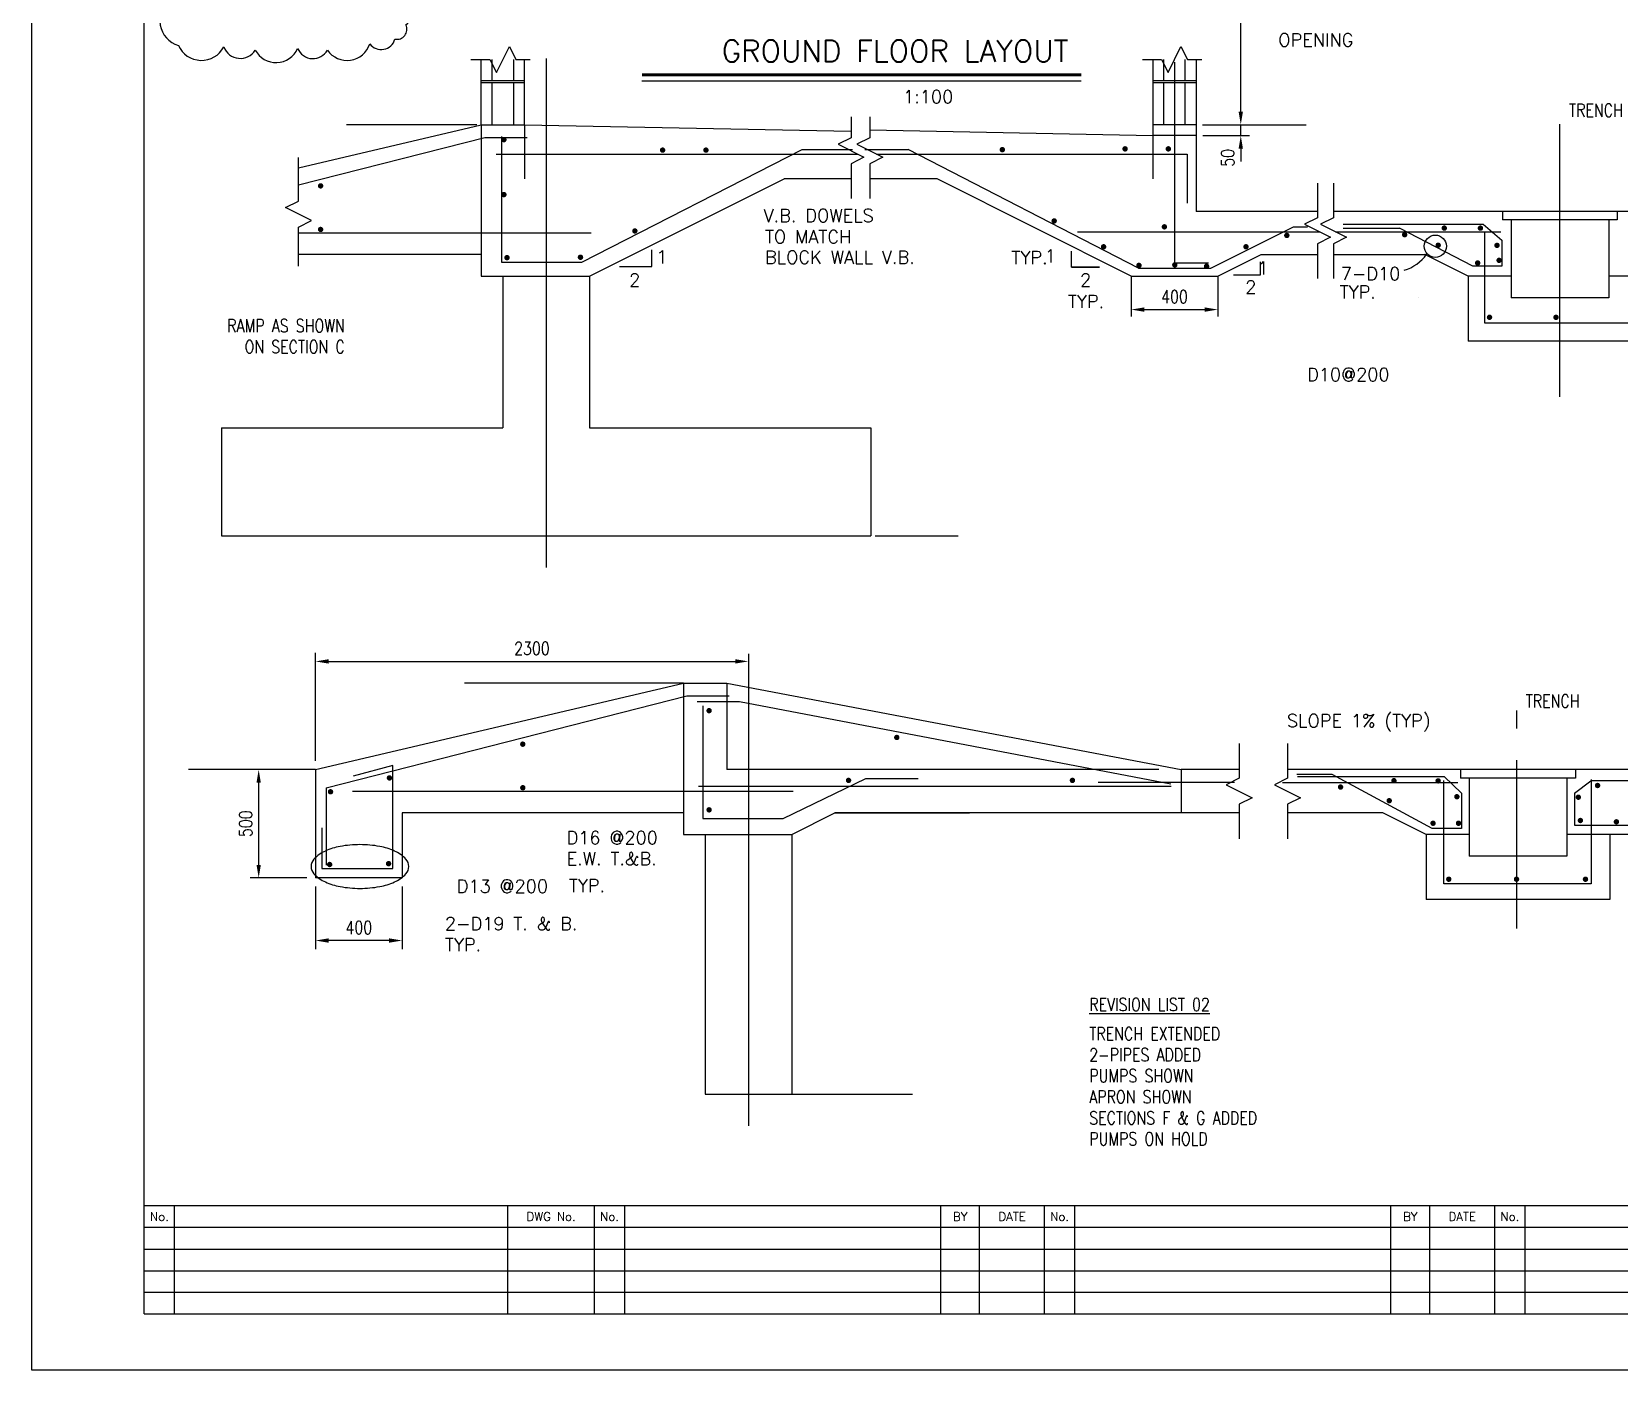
# Model space of a CAD drawing. Extents: x 0 to 84100, y 0 to 59400.
# Drawn here: x 0 to 36677, y 0 to 30921 of the extents above; entities that cross this region are included whole.
import ezdxf
from ezdxf.enums import TextEntityAlignment as Align

# ---------------------------------------------------------------- set-up
doc = ezdxf.new("R2010")
doc.units = 0
doc.header["$LTSCALE"] = 2500
doc.linetypes.add('CENTER2', pattern=[0])
doc.linetypes.add('HIDDEN', pattern=[0])
for name, color, linetype in [('BORDER', 7, 'CONTINUOUS'), ('CLINE', 7, 'CENTER2'), ('CONC', 1, 'CONTINUOUS'), ('CUTLINE', 7, 'CONTINUOUS'), ('DIM', 6, 'CONTINUOUS'), ('REBAR', 2, 'CONTINUOUS'), ('TEXT', 7, 'CONTINUOUS')]:
    doc.layers.add(name, color=color, linetype=linetype)
doc.styles.get("Standard").update_dxf_attribs({"font": 'romans', "width": 0.8})

msp = doc.modelspace()

# ---------------------------------------------------------------- linework, layer by layer
at = {"layer": 'BORDER', "color": 0}
for p, q in [((2600, 1300), (2600, 58100)), ((82800, 3800), (2600, 3800)), ((3300, 1300), (3300, 3800)), ((11000, 1300), (11000, 3800)), ((13000, 1300), (13000, 3800)), ((13700, 1300), (13700, 3800)), ((21000, 1300), (21000, 3800)), ((21900, 1300), (21900, 3800)), ((23400, 1300), (23400, 3800)), ((24100, 1300), (24100, 3800)), ((31400, 1300), (31400, 3800)), ((32300, 1300), (32300, 3800)), ((33800, 1300), (33800, 3800)), ((34500, 1300), (34500, 3800)), ((57800, 3300), (2600, 3300)), ((2600, 2800), (57800, 2800)), ((2600, 2300), (57800, 2300)), ((2600, 1800), (57800, 1800)), ((2600, 1300), (82800, 1300))]:
    msp.add_line(p, q, dxfattribs=at)
at = {"layer": 'BORDER', "color": 0, "const_width": 75}
msp.add_lwpolyline([(24248, 29926), (14097, 29926)], dxfattribs=at)
at = {"layer": 'BORDER', "color": 0}
msp.add_lwpolyline([(24248, 29776), (14097, 29776)], dxfattribs=at)
at = {"layer": 'CLINE', "color": 0}
for p, q in [((11886, 30303), (11886, 18547)), ((35308, 22487), (35308, 28782)), ((16557, 16546), (16557, 5650))]:
    msp.add_line(p, q, dxfattribs=at)
at = {"layer": 'CONC', "color": 0}
for p, q in [((6164, 27779), (10386, 28772)), ((10386, 28772), (10386, 25272)), ((10386, 28772), (11386, 28772)), ((11386, 28772), (11386, 27522)), ((11386, 28772), (18928, 28621)), ((19365, 28653), (25902, 28522)), ((26902, 28772), (25902, 28772)), ((26902, 28522), (25902, 28522)), ((12886, 25272), (17386, 27522)), ((18928, 27522), (17386, 27522)), ((20915, 27522), (19365, 27522)), ((25402, 25272), (20915, 27522)), ((33977, 26778), (33977, 26578)), ((36627, 26778), (36627, 26578)), ((29705, 26772), (26902, 26772)), ((71759, 26772), (30073, 26772)), ((36627, 26578), (33977, 26578)), ((34183, 26578), (34183, 24772)), ((36433, 26578), (36433, 24772)), ((10386, 25772), (6164, 25772)), ((27402, 25272), (28402, 25772)), ((28402, 25772), (29705, 25772)), ((30073, 25772), (32183, 25772)), ((33183, 25272), (32183, 25772)), ((10386, 25272), (12886, 25272)), ((10886, 25272), (10886, 21772)), ((12886, 25272), (12886, 21772)), ((25402, 25272), (27402, 25272)), ((34183, 25272), (33183, 25272)), ((33183, 25272), (33183, 23772)), ((39933, 25272), (36433, 25272)), ((36433, 24772), (34183, 24772)), ((37433, 23772), (33183, 23772)), ((4386, 21772), (4386, 19272)), ((4386, 21772), (10886, 21772)), ((12886, 21772), (19386, 21772)), ((19386, 21772), (19386, 19272)), ((4386, 19272), (19386, 19272)), ((6557, 13875), (15057, 15875)), ((15057, 15875), (15057, 12375)), ((15057, 15875), (16057, 15875)), ((16057, 15875), (26557, 13875)), ((6557, 13875), (6557, 11375)), ((26557, 13875), (26557, 12875)), ((27897, 13875), (26557, 13875)), ((42463, 13875), (29014, 13875)), ((33013, 13875), (33013, 13675)), ((35663, 13675), (33013, 13675)), ((33213, 13675), (33213, 11875)), ((35463, 13675), (35463, 11875)), ((35663, 13875), (35663, 13675)), ((15057, 12875), (8557, 12875)), ((8557, 12875), (8557, 11375)), ((17557, 12375), (18557, 12875)), ((18557, 12875), (21662, 12875)), ((27897, 12875), (18557, 12875)), ((27897, 12875), (18557, 12875)), ((31213, 12875), (29014, 12875)), ((31213, 12875), (29014, 12875)), ((32213, 12375), (31213, 12875)), ((15057, 12375), (17557, 12375)), ((15557, 12375), (15557, 6375)), ((17557, 12375), (17557, 6375)), ((32213, 12375), (32213, 10875)), ((33213, 12375), (32213, 12375)), ((38963, 12375), (35463, 12375)), ((36463, 12375), (36463, 10875)), ((35463, 11875), (33213, 11875)), ((8557, 11375), (6557, 11375)), ((36463, 10875), (32213, 10875)), ((15557, 6375), (17557, 6375))]:
    msp.add_line(p, q, dxfattribs=at)
at = {"layer": 'CONC', "color": 0, "linetype": 'HIDDEN'}
for p in [(16057, 15875), (26040, 13875)]:
    msp.add_line(p, (16057, 13875), dxfattribs=at)
at = {"layer": 'CUTLINE', "color": 0}
msp.add_lwpolyline([(0, 0), (0, 59400), (84100, 59400), (84100, 0)], close=True, dxfattribs=at)
msp.add_lwpolyline([(0, 0), (0, 59400), (84100, 59400), (84100, 0)], close=True, dxfattribs=at)
at = {"layer": 'DIM', "color": 0}
for p, q in [((27933, 29072), (27933, 31161)), ((10386, 28772), (10386, 30277)), ((10636, 29797), (10636, 30277)), ((11136, 29797), (11136, 30277)), ((11386, 28772), (11386, 30277)), ((25902, 30277), (25902, 27522)), ((26152, 29797), (26152, 30277)), ((26652, 29797), (26652, 30277)), ((26902, 30277), (26902, 26772)), ((10386, 29797), (11386, 29797)), ((10386, 29747), (11386, 29747)), ((10636, 28772), (10636, 29747)), ((11136, 28772), (11136, 29747)), ((25902, 29797), (26902, 29797)), ((25902, 29747), (26902, 29747)), ((26152, 28772), (26152, 29747)), ((26652, 28772), (26652, 29747)), ((10286, 28772), (7273, 28772)), ((27046, 28772), (29442, 28772)), ((27933, 28522), (27933, 28772)), ((27055, 28522), (28133, 28522)), ((27933, 28222), (27933, 27922)), ((14325, 25496), (14325, 25881)), ((24020, 25482), (24020, 25853)), ((13583, 25496), (14325, 25496)), ((24020, 25482), (24667, 25482)), ((24667, 25482), (24020, 25482)), ((28390, 25302), (28390, 25604)), ((25402, 25272), (25402, 24339)), ((27402, 25272), (27402, 24345)), ((27762, 25302), (28390, 25302)), ((32033, 24772), (32033, 24772)), ((25702, 24502), (27102, 24502)), ((19486, 19272), (21406, 19272)), ((6557, 14075), (6557, 16575)), ((6857, 16375), (16257, 16375)), ((16557, 16482), (16557, 6216)), ((16557, 16346), (16557, 16175)), ((15057, 15875), (9996, 15875)), ((34308, 14824), (34308, 15239)), ((34308, 10202), (34308, 14093)), ((6557, 13875), (3619, 13875)), ((6357, 13875), (5043, 13875)), ((5243, 11675), (5243, 13575)), ((6357, 11375), (5043, 11375)), ((6557, 11175), (6557, 9727)), ((8557, 11175), (8557, 9727)), ((8257, 9927), (6857, 9927)), ((17557, 6375), (20349, 6375))]:
    msp.add_line(p, q, dxfattribs=at)
for points in [[(10332, 29728, 0, 100, 0), (10078, 29886, 0, 0, 0), (8166, 31078, 0, 0, 0), (7603, 31078, 0, 0, 0)], [(26370, 29419, 0, 100, 0), (26096, 29295, 0, 0, 0), (21305, 27120, 0, 0, -0.042688), (20055, 26677, 0, 0, -3.966122)], [(8573, 25979, 0, 100, 0), (8483, 25693, 0, 0, 0), (8026, 24234, 0, 0, -0.585604), (7531, 24130, 0, 0, 0.611045)], [(32854, 25673, 0, 100, 0), (32746, 25393, 0, 0, 0), (32106, 23731, 0, 0, -0.178532), (31533, 23079, 0, 0, -0.253456)], [(11828, 13378, 0, 100, 0), (12017, 13145, 0, 0, 0), (12423, 12646, 0, 0, 0.00375), (12434, 12632, 0, 0, -73.823269)], [(8367, 12937, 0, 100, 0), (8663, 12985, 0, 0, 0), (9075, 13052, 0, 0, -0.530062), (9725, 12364, 0, 0, 0.055191), (9630, 11484, 0, 0, 0.640465), (9840, 11388, 0, 0, 1.920599)], [(8137, 11178, 0, 100, 0), (8353, 10969, 0, 0, 0), (8711, 10623, 0, 0, 0.125567), (9247, 10317, 0, 0, 269.918702)]]:
    msp.add_lwpolyline(points, format="xyseb", dxfattribs=at)
for points in [[(10145, 30277), (10586, 30277), (10736, 29977), (11036, 30577), (11186, 30277), (11519, 30277)], [(25661, 30277), (26102, 30277), (26252, 29977), (26552, 30577), (26702, 30277), (27035, 30277)], [(18928, 28955), (18928, 28471), (18628, 28321), (19228, 28021), (18928, 27871), (18928, 27071)], [(19365, 28955), (19365, 28471), (19065, 28321), (19665, 28021), (19365, 27871), (19365, 27071)], [(6164, 25504), (6164, 26408), (6164, 26408), (6464, 26558), (5864, 26858), (6164, 27008), (6164, 27008), (6164, 28016)], [(29705, 27422), (29705, 26622), (29405, 26472), (30005, 26172), (29705, 26022), (29705, 25222)], [(30073, 27422), (30073, 26622), (29773, 26472), (30373, 26172), (30073, 26022), (30073, 25222)], [(27897, 14475), (27897, 13675), (27597, 13525), (28197, 13225), (27897, 13075), (27897, 12275)], [(29014, 14475), (29014, 13675), (28714, 13525), (29314, 13225), (29014, 13075), (29014, 12275)]]:
    msp.add_lwpolyline(points, dxfattribs=at)
msp.add_lwpolyline([(6454, 11637, 0.188864), (6519, 11470, 0.10116), (6785, 11280, 0.059456), (7124, 11174, 0.045864), (7582, 11132, 0.045864), (8041, 11174, 0.059456), (8380, 11280, 0.10116), (8646, 11470, 0.188864), (8711, 11637, 0.188864), (8646, 11804, 0.10116), (8380, 11994, 0.059456), (8041, 12100, 0.045864), (7582, 12142, 0.045864), (7124, 12100, 0.059456), (6785, 11994, 0.10116), (6519, 11804, 0.188864)], format="xyb", close=True, dxfattribs=at)
msp.add_circle((32428, 25966), 257, dxfattribs=at)
msp.add_arc((31410, 26374), 1009, 287.2327, 323.9474, dxfattribs=at)
for points in [[(27883, 29072), (27983, 29072), (27933, 28772)], [(27883, 28222), (27983, 28222), (27933, 28522)], [(25702, 24552), (25702, 24452), (25402, 24502)], [(27102, 24552), (27102, 24452), (27402, 24502)], [(6857, 16425), (6857, 16325), (6557, 16375)], [(16257, 16425), (16257, 16325), (16557, 16375)], [(5193, 13575), (5293, 13575), (5243, 13875)], [(5193, 11675), (5293, 11675), (5243, 11375)], [(6857, 9977), (6857, 9877), (6557, 9927)], [(8257, 9977), (8257, 9877), (8557, 9927)]]:
    msp.add_solid(points, dxfattribs=at)
at = {"layer": 'REBAR', "color": 0}
for p, q in [((26402, 30220), (26402, 25586)), ((6164, 27382), (10466, 28478)), ((10466, 28478), (11444, 28478)), ((10851, 28500), (10851, 25601)), ((10733, 28096), (19078, 28096)), ((12707, 25601), (17803, 28203)), ((17803, 28203), (18959, 28203)), ((19245, 28203), (20245, 28203)), ((19515, 28096), (26692, 28096)), ((25567, 25460), (20245, 28203)), ((26692, 28096), (26692, 26963)), ((27243, 25460), (29150, 26413)), ((29150, 26413), (29475, 26413)), ((30300, 26477), (33531, 26477)), ((33531, 26477), (33967, 26108)), ((6164, 26275), (12924, 26275)), ((24162, 26297), (29755, 26297)), ((30123, 26297), (33938, 26297)), ((30300, 26383), (31603, 26383)), ((33296, 25505), (31603, 26383)), ((33564, 26309), (33564, 24198)), ((33967, 26108), (33967, 25505)), ((10851, 25601), (12707, 25601)), ((25567, 25460), (27243, 25460)), ((26402, 25586), (27191, 25586)), ((33967, 25505), (33296, 25505)), ((33564, 24198), (36983, 24198)), ((6801, 13457), (15137, 15581)), ((15137, 15581), (16115, 15581)), ((15373, 15446), (16351, 15446)), ((16351, 15446), (26319, 13550)), ((15508, 15345), (15508, 12749)), ((8344, 13967), (7424, 13727)), ((8344, 11587), (8344, 13967)), ((17363, 12749), (19269, 13671)), ((19269, 13671), (20482, 13671)), ((24639, 13582), (27791, 13582)), ((28898, 13574), (32948, 13574)), ((30045, 13765), (29229, 13765)), ((29246, 13713), (32635, 13713)), ((32357, 12514), (30045, 13765)), ((32623, 11233), (32623, 13623)), ((32635, 13713), (33035, 13331)), ((35642, 13334), (36017, 13619)), ((40911, 13619), (36017, 13619)), ((36027, 13643), (36027, 11233)), ((6801, 13457), (6801, 11667)), ((7411, 13378), (17595, 13378)), ((15407, 13491), (26327, 13491)), ((33035, 13331), (33035, 12514)), ((35642, 13334), (35642, 12590)), ((6703, 12527), (6703, 11587)), ((15508, 12749), (17363, 12749)), ((33035, 12514), (32357, 12514)), ((35642, 12590), (40911, 12590)), ((6703, 11587), (8344, 11587)), ((36027, 11233), (32623, 11233))]:
    msp.add_line(p, q, dxfattribs=at)
at = {"layer": 'REBAR', "color": 0, "const_width": 62.5}
for points in [[(10878, 28428, 1), (10940, 28428, 1)], [(14545, 28186, 1), (14607, 28186, 1)], [(15545, 28186, 1), (15607, 28186, 1)], [(22392, 28196, 1), (22454, 28196, 1)], [(25228, 28215, 1), (25291, 28215, 1)], [(26228, 28215, 1), (26291, 28215, 1)], [(6643, 27360, 1), (6705, 27360, 1)], [(10878, 27158, 1), (10940, 27158, 1)], [(6643, 26353, 1), (6705, 26353, 1)], [(23591, 26550, 1), (23653, 26550, 1)], [(26137, 26414, 1), (26199, 26414, 1)], [(32604, 26384, 1), (32666, 26384, 1)], [(33439, 26384, 1), (33501, 26384, 1)], [(13903, 26318, 1), (13965, 26318, 1)], [(28966, 26215, 1), (29028, 26215, 1)], [(31688, 26232, 1), (31750, 26232, 1)], [(32463, 25989, 1), (32525, 25989, 1)], [(33822, 25985, 1), (33884, 25985, 1)], [(10950, 25702, 1), (11012, 25702, 1)], [(12646, 25712, 1), (12709, 25712, 1)], [(24733, 25953, 1), (24795, 25953, 1)], [(28023, 25953, 1), (28085, 25953, 1)], [(33871, 25640, 1), (33933, 25640, 1)], [(25550, 25523, 1), (25612, 25523, 1)], [(26378, 25534, 1), (26440, 25534, 1)], [(27111, 25503, 1), (27173, 25503, 1)], [(33375, 25578, 1), (33437, 25578, 1)], [(33649, 24324, 1), (33711, 24324, 1)], [(35184, 24324, 1), (35246, 24324, 1)], [(15619, 15237, 1), (15681, 15237, 1)], [(19955, 14618, 1), (20017, 14618, 1)], [(11314, 14463, 1), (11376, 14463, 1)], [(8233, 13683, 1), (8295, 13683, 1)], [(18840, 13627, 1), (18902, 13627, 1)], [(24013, 13627, 1), (24075, 13627, 1)], [(31441, 13619, 1), (31503, 13619, 1)], [(32462, 13615, 1), (32524, 13615, 1)], [(6872, 13363, 1), (6934, 13363, 1)], [(11314, 13456, 1), (11376, 13456, 1)], [(30207, 13472, 1), (30269, 13472, 1)], [(31332, 13157, 1), (31394, 13157, 1)], [(32895, 13249, 1), (32957, 13249, 1)], [(35701, 13238, 1), (35763, 13238, 1)], [(36146, 13508, 1), (36208, 13508, 1)], [(15619, 12946, 1), (15681, 12946, 1)], [(32344, 12636, 1), (32406, 12636, 1)], [(32933, 12636, 1), (32995, 12636, 1)], [(35748, 12700, 1), (35810, 12700, 1)], [(36580, 12669, 1), (36642, 12669, 1)], [(6852, 11683, 1), (6914, 11683, 1)], [(8213, 11703, 1), (8275, 11703, 1)], [(32708, 11343, 1), (32770, 11343, 1)], [(34273, 11343, 1), (34335, 11343, 1)], [(35866, 11343, 1), (35928, 11343, 1)]]:
    msp.add_lwpolyline(points, format="xyb", close=True, dxfattribs=at)
at = {"layer": 'TEXT', "color": 0}
msp.add_lwpolyline([(8573, 31440, 0.625), (7956, 32056, 0.625), (7340, 32273, 0.625), (6614, 32745, 0.625), (5744, 33035, 0.625), (4910, 32708, 0.625), (3641, 32491, 0.625), (3205, 31657, 0.625), (3387, 30606, 0.625), (4438, 30570, 0.625), (5164, 30497, 0.625), (6143, 30533, 0.625), (6832, 30497, 0.625), (7811, 30642, 0.625), (8391, 30751, 0.625), (8645, 31077, 0.625)], format="xyb", close=True, dxfattribs=at)

# ---------------------------------------------------------------- texts
at = {"layer": 'BORDER', "color": 0}
msp.add_text('GROUND FLOOR LAYOUT', height=500, dxfattribs=at).set_placement((23954, 30076), align=Align.BOTTOM_RIGHT)
msp.add_text('1:100', height=300, dxfattribs=at).set_placement((21290, 29569), align=Align.TOP_RIGHT)
for s, p in [('No.', (2950, 3450)), ('DWG No.', (12000, 3450)), ('No.', (13350, 3450)), ('BY', (21450, 3450)), ('DATE', (22650, 3450)), ('No.', (23750, 3450)), ('BY', (31850, 3450)), ('DATE', (33050, 3450)), ('No.', (34150, 3450))]:
    msp.add_text(s, height=200, dxfattribs=at).set_placement(p, align=Align.CENTER)
at = {"layer": 'DIM', "color": 0, "width": 0.8}
for s, p in [('TRENCH', (36138, 29108)), ('400', (26402, 24802)), ('2300', (11557, 16675)), ('TRENCH', (35138, 15458)), ('400', (7557, 10227))]:
    msp.add_text(s, height=300, dxfattribs=at).set_placement(p, align=Align.MIDDLE_CENTER)
for s, p in [('50', (27633, 28007)), ('500', (4943, 12625))]:
    msp.add_text(s, height=300, rotation=90, dxfattribs=at).set_placement(p, align=Align.MIDDLE_CENTER)
at = {"layer": 'TEXT', "color": 0}
for s, p in [('OPENING', (30536, 30581)), ('1', (14687, 25569)), ('TYP.', (23470, 25555)), ('1', (23661, 25592)), ('2', (14059, 25034)), ('2', (24476, 25034)), ('1', (28572, 25313)), ('7-D10', (31618, 25182)), ('2', (28293, 24871)), ('TYP.', (31054, 24757)), ('TYP.', (24776, 24539)), ('D10@200', (31370, 22852)), ('SLOPE 1% (TYP)', (32317, 14854))]:
    msp.add_text(s, height=300, dxfattribs=at).set_placement(p, align=Align.RIGHT)
for s, p in [('V.B. DOWELS', (16908, 26525)), ('TO MATCH', (16941, 26036)), ('BLOCK WALL V.B.', (16941, 25562)), ('D16 @200', (12356, 12152)), ('E.W. T.&B.', (12356, 11666)), ('D13 @200', (9819, 11032)), ('TYP.', (12410, 11045)), ('2-D19 T. & B.', (9547, 10167)), ('TYP.', (9547, 9681))]:
    msp.add_text(s, height=300, dxfattribs=at).set_placement(p)
at = {"layer": 'TEXT', "color": 0, "width": 0.8}
for s, p in [('RAMP AS SHOWN', (7231, 23980)), ('ON SECTION C', (7231, 23494))]:
    msp.add_text(s, height=300, dxfattribs=at).set_placement(p, align=Align.RIGHT)
for s, p in [('%%UREVISION LIST 02', (24432, 8299)), ('TRENCH EXTENDED', (24432, 7623)), ('2-PIPES ADDED', (24432, 7137)), ('PUMPS SHOWN', (24432, 6652)), ('APRON SHOWN', (24432, 6166)), ('SECTIONS F & G ADDED', (24432, 5680)), ('PUMPS ON HOLD', (24432, 5195))]:
    msp.add_text(s, height=300, dxfattribs=at).set_placement(p)

doc.saveas('drawing.dxf')
